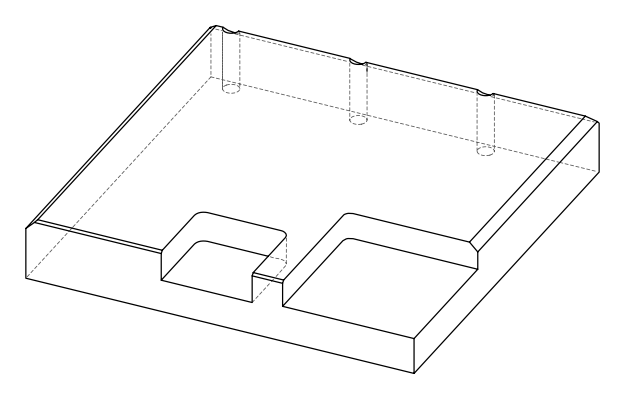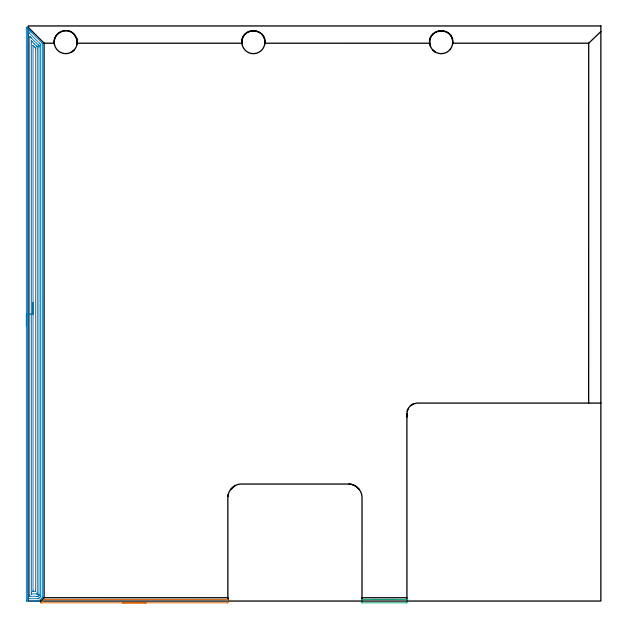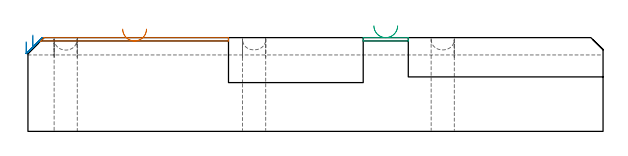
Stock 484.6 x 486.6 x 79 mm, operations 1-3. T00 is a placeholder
(PLAN: 10 operations, 2 tool changes, 133 min)
(1 AREA_MILL | FG_CHAMFER_SURFACE | UGT0205_001 | 1.42 min | 635 mm3)
(2 AREA_MILL_1 | FG_CHAMFER_SURFACE_1 | UGT0205_001 | 19.43 min | 44349 mm3)
(3 AREA_MILL_2 | FG_CHAMFER_SURFACE_2 | UGT0205_001 | 0.46 min | 663 mm3)
(4 AREA_MILL_3 | FG_CHAMFER_SURFACE_3 | UGT0205_001 | 21.96 min | 50270 mm3)
(5 AREA_MILL_4 | FG_CHAMFER_SURFACE_4 | UGT0205_001 | 10.15 min | 16596 mm3)
(6 MILL_CORNER_NOTCH_RECTANGULAR | CORNER_NOTCH_RECTANGULAR | NXT0201_012 | Follow Part, ap 4, ae 75% | 49.55 min | 908916 mm3)
(7 MILL_SLOT | SLOT_PARTIAL_RECTANGULAR | NXT0201_012 | Follow Part, ap 4, ae 75% | 29.06 min | 423829 mm3)
(8 INDEXABLE_INSERT_DRILL_THROUGH_HOLE_FROM_SOLID | STEP1HOLE | NXT0302_010 | 0.33 min | 22720 mm3)
(9 INDEXABLE_INSERT_DRILL_THROUGH_HOLE_FROM_SOLID_1 | STEP1HOLE_1 | NXT0302_010 | 0.33 min | 22754 mm3)
(10 INDEXABLE_INSERT_DRILL_THROUGH_HOLE_FROM_SOLID_2 | STEP1HOLE_2 | NXT0302_010 | 0.33 min | 22789 mm3)
(TOOL UGT0205_001 | Chamfer Mill 20 x 3 x 45 deg. | D20 FL50 Z2)
(TOOL NXT0201_012 | ENDMILL 16mm [2P460-1600-NA 1630] | D16 FL38 Z6)
(TOOL NXT0302_010 | Index. Insert Drill 19.5mm [880-D1950L25-05] | D19.5 PA176 FL98 Z2)
(OP 1 AREA_MILL)
G17 G21 G94 G90
T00 M6
G54
G17 G0 G90 X99.85 Y-1.5 S1061 M3
G43 Z89. H0
Z86.2
G94 G1 X99.812 Z85.328 F250.
X99.698 Z84.464
X99.509 Z83.612
X99.247 Z82.78
X98.913 Z81.974
X98.51 Z81.2
X98.042 Z80.464
X97.511 Z79.772
X96.921 Z79.129
X96.278 Z78.54
X95.586 Z78.008
X94.85 Z77.54
X94.076 Z77.137
X93.27 Z76.803
X92.438 Z76.541
X91.587 Z76.352
X90.722 Z76.238
X89.85 Z76.2
X10.861
X10.825 Y-1.499 Z76.201
X10.716 Y-1.491 Z76.206
X10.773 Y-1.429 Z76.269
X10.861 Y-1.339 Z76.359
X10.952 Y-1.247 Z76.451
X11.905 Y-0.295 Z77.405
X13.428 Y1.229 Z78.927
X13.442 Y1.242 Z78.939
X13.505 Y1.301 Z78.981
X13.984 Y1.3 Z79.
X168.84
X168.991 Y1.297 Z78.988
X168.993 Y1.275 Z78.967
X169. Y0.93 Z78.63
Y0.537 Z78.236
Y-0.1 Z77.595
Y-1.304 Z76.393
X168.998 Y-1.491 Z76.205
X168.581 Y-1.5 Z76.2
X89.85
X88.979 Z76.238
X88.114 Z76.352
X87.262 Z76.541
X86.43 Z76.803
X85.624 Z77.137
X84.85 Z77.54
X84.114 Z78.008
X83.422 Z78.54
X82.779 Z79.129
X82.19 Z79.772
X81.659 Z80.464
X81.19 Z81.2
X80.787 Z81.974
X80.453 Z82.78
X80.191 Z83.612
X80.002 Z84.464
X79.888 Z85.328
X79.85 Z86.2
G0 Z89.
M5
M2
(OP 2 AREA_MILL_1)
G17 G21 G94 G90
T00 M6
G54
G17 G0 G90 X-1.5 Y232.75 S1061 M3
G43 Z89. H0
Z75.5
G94 G1 Y232.788 Z74.628 F250.
Y232.902 Z73.764
Y233.091 Z72.912
Y233.353 Z72.08
Y233.687 Z71.274
Y234.09 Z70.5
Y234.558 Z69.764
Y235.089 Z69.072
Y235.679 Z68.429
Y236.322 Z67.84
Y237.014 Z67.309
Y237.75 Z66.84
Y238.524 Z66.437
Y239.33 Z66.103
Y240.162 Z65.841
Y241.013 Z65.652
Y241.878 Z65.538
Y242.75 Z65.5
Y485.24
X-1.495 Y485.476 Z65.503
X-1.493 Y485.482 Z65.505
X-1.475 Y485.476 Z65.523
X-1.426 Y485.427 Z65.573
X-1.205 Y485.205 Z65.795
X-0.963 Y484.965 Z66.033
X-0.88 Y484.88 Z66.119
X-0.751 Y484.751 Z66.248
X-0.667 Y484.669 Z66.329
X-0.582 Y484.582 Z66.417
X-0.457 Y484.457 Z66.542
X-0.371 Y484.373 Z66.625
X-0.284 Y484.284 Z66.715
X-0.163 Y484.163 Z66.836
X-0.075 Y484.077 Z66.921
X0.014 Y483.987 Z67.013
X0.131 Y483.869 Z67.13
X0.22 Y483.781 Z67.217
X0.311 Y483.689 Z67.311
X0.425 Y483.576 Z67.424
X0.516 Y483.485 Z67.512
X0.609 Y483.391 Z67.609
X0.719 Y483.282 Z67.718
X0.812 Y483.19 Z67.808
X0.907 Y483.093 Z67.906
X1.012 Y482.988 Z68.012
X1.108 Y482.894 Z68.104
X1.205 Y482.795 Z68.204
X1.306 Y482.694 Z68.306
X1.404 Y482.598 Z68.4
X1.503 Y482.497 Z68.502
X1.6 Y482.4 Z68.6
X1.7 Y482.302 Z68.696
X1.8 Y482.2 Z68.8
X1.894 Y482.106 Z68.894
X1.996 Y482.006 Z68.992
X2.098 Y481.902 Z69.098
X2.188 Y481.812 Z69.188
X2.291 Y481.71 Z69.287
X2.396 Y481.604 Z69.396
X2.482 Y481.518 Z69.482
X2.587 Y481.414 Z69.583
X2.694 Y481.306 Z69.694
X2.776 Y481.224 Z69.776
X2.883 Y481.119 Z69.879
X11.463 Y472.538 Z78.46
X11.916 Y472.084 Z78.915
X12.001 Y471.995 Z78.981
X12. Y471.478 Z79.
Y3.3
X12.002 Y2.805 Z78.98
X11.919 Y2.718 Z78.917
X11.167 Y1.967 Z78.167
X10.871 Y1.669 Z77.866
X10.267 Y1.066 Z77.266
X9.984 Y0.781 Z76.979
X9.505 Y0.304 Z76.504
X9.374 Y0.173 Z76.372
X9.244 Y0.047 Z76.242
X9.204 Y0.01 Z76.202
X8.9 Y0. Z75.9
X8.6 Z75.6
X7.913 Z74.908
X6.682 Z73.678
X6.138 Z73.132
X5.522 Z72.517
X-1.235 Y0.001 Z65.762
X-1.492 Y0.01 Z65.506
X-1.499 Y0.266 Z65.499
Y0.288
X-1.5 Y242.75 Z65.5
X-0.086 Z66.914
X-0.085 Y481.316 Z66.915
X-0.075 Y481.613 Z66.925
X0.241 Y481.306 Z67.241
X0.812 Y480.738 Z67.812
X1.138 Y480.413 Z68.138
X9.688 Y471.862 Z76.688
X10.07 Y471.478 Z77.07
X10.575 Y470.963 Z77.575
X10.585 Y470.585 Z77.585
X10.586 Y470.574 Z77.586
X10.585 Y4.184 Z77.585
X10.575 Y3.837 Z77.575
X10.311 Y3.566 Z77.311
X10.05 Y3.3 Z77.05
X9.157 Y2.407 Z76.157
X8.976 Y2.23 Z75.976
X8.8 Y2.061 Z75.8
X8.738 Y2.01 Z75.738
X8.679 Y2.006 Z75.679
X8.558 Y2.002 Z75.558
X8.316 Y2. Z75.316
X0.812 Y2.001 Z67.812
X0.326 Y2.002 Z67.326
X-0.075 Y2.01 Z66.925
X-0.085 Y2.407 Z66.915
X-0.086 Y2.417 Z66.914
Y242.75
X1.328 Z68.328
X1.329 Y476.839 Z68.329
X1.33 Y477.211 Z68.33
X1.334 Y477.732 Z68.334
X1.335 Y477.749 Z68.335
X1.361 Y477.732 Z68.361
X1.7 Y477.399 Z68.7
X2.262 Y476.839 Z69.262
X2.587 Y476.514 Z69.587
X8.516 Y470.585 Z75.516
X8.8 Y470.296 Z75.8
X9.1 Y469.989 Z76.1
X9.165 Y469.911 Z76.165
X9.168 Y469.815 Z76.168
X9.169 Y469.691 Z76.169
X9.171 Y469.318 Z76.171
X9.172 Y468.798 Z76.172
X9.171 Y5.981 Z76.171
Y5.608
X9.167 Y5.087 Z76.167
X9.164 Y4.902 Z76.164
X9.155 Y4.866 Z76.155
X9.133 Y4.839 Z76.133
X9.091 Y4.794 Z76.091
X8.8 Y4.5 Z75.8
X8.647 Y4.347 Z75.647
X8.491 Y4.194 Z75.491
X8.295 Y4.01 Z75.295
X8.102 Y4.003 Z75.102
X7.913 Y4.001 Z74.913
X7.217 Y4. Z74.217
X1.7 Y4.001 Z68.7
X1.507 Y4.003 Z68.507
X1.38 Y4.007 Z68.38
X1.338 Y4.01 Z68.338
X1.335 Y4.026 Z68.335
X1.332 Y4.069 Z68.332
X1.33 Y4.194 Z68.33
X1.329 Y4.567 Z68.329
X1.328 Y5.087 Z68.328
Y242.75
X2.743 Z69.743
X2.744 Y473.265 Z69.744
X2.748 Y473.867 Z69.748
X2.749 Y473.887 Z69.749
X2.777 Y473.862 Z69.777
X2.865 Y473.781 Z69.865
X3.038 Y473.612 Z70.038
X3.386 Y473.265 Z70.386
X5.173 Y471.478 Z72.173
X6.96 Y469.691 Z73.96
X7.025 Y469.626 Z74.025
X7.437 Y469.211 Z74.437
X7.643 Y469.001 Z74.643
X7.743 Y468.896 Z74.743
X7.75 Y468.798 Z74.75
X7.756 Y468.062 Z74.756
X7.757 Y467.904 Z74.757
Y6.874
X7.755 Y6.139 Z74.755
X7.752 Y6.033 Z74.752
X7.75 Y6.01 Z74.75
X7.73 Y6.007 Z74.73
X7.676 Y6.004 Z74.676
X7.459 Y6.001 Z74.459
X3.035 Z70.035
X2.824 Y6.003 Z69.824
X2.772 Y6.007 Z69.772
X2.751 Y6.01 Z69.751
X2.749 Y6.024 Z69.749
X2.747 Y6.096 Z69.747
X2.743 Y6.717 Z69.743
Y6.874
Y242.75
X4.157 Z71.157
Y469.898
X4.158 Y469.967 Z71.158
X4.161 Y470.02 Z71.161
X4.162 Y470.025 Z71.162
X4.172 Y470.019 Z71.172
X4.214 Y469.982 Z71.214
X4.362 Y469.839 Z71.362
X4.511 Y469.691 Z71.511
X5.404 Y468.798 Z72.404
X6.138 Y468.061 Z73.138
X6.29 Y467.904 Z73.29
X6.336 Y467.847 Z73.336
X6.338 Y467.8 Z73.338
X6.341 Y467.699 Z73.341
X6.343 Y467.011 Z73.343
Y466.804
Y8.454
X6.341 Y8.247 Z73.341
X6.339 Y8.11 Z73.339
X6.336 Y8.01 Z73.336
X6.301 Y8.008 Z73.301
X6.138 Y8.003 Z73.138
X5.906 Y8. Z72.906
X4.269 Y8.001 Z71.269
X4.211 Y8.003 Z71.211
X4.179 Y8.006 Z71.179
X4.168 Y8.009 Z71.168
X4.164 Y8.041 Z71.164
X4.159 Y8.454 Z71.159
X4.157 Y8.661 Z71.157
Y242.75
Y243.621 Z71.195
Y244.486 Z71.309
Y245.338 Z71.498
Y246.17 Z71.76
Y246.976 Z72.094
Y247.75 Z72.497
Y248.486 Z72.965
Y249.178 Z73.496
Y249.821 Z74.086
Y250.41 Z74.729
Y250.941 Z75.421
Y251.41 Z76.157
Y251.813 Z76.931
Y252.147 Z77.737
Y252.409 Z78.569
Y252.598 Z79.42
Y252.712 Z80.285
Y252.75 Z81.157
G0 Z89.
M5
M2
(OP 3 AREA_MILL_2)
G17 G21 G94 G90
T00 M6
G54
G17 G0 G90 X291.5 Y1.3 S1061 M3
G43 Z89. H0
G94 G1 X291.538 Z88.128 F250.
X291.652 Z87.263
X291.841 Z86.412
X292.103 Z85.58
X292.437 Z84.774
X292.84 Z84.
X293.308 Z83.264
X293.84 Z82.572
X294.429 Z81.929
X295.072 Z81.339
X295.764 Z80.808
X296.5 Z80.34
X297.274 Z79.937
X298.08 Z79.603
X298.912 Z79.341
X299.764 Z79.152
X300.628 Z79.038
X301.5 Z79.
X320.475
X320.49 Y1.294 Z78.993
X320.5 Y1.241 Z78.94
Y-1.492 Z76.207
X320.475 Y-1.5 Z76.2
X282.503 Y-1.499
X282.5 Y-1.498 Z76.201
Y1.241 Z78.94
X282.51 Y1.294 Z78.993
X282.525 Y1.3 Z79.
X301.5
X302.372 Z79.038
X303.236 Z79.152
X304.088 Z79.341
X304.92 Z79.603
X305.726 Z79.937
X306.5 Z80.34
X307.236 Z80.808
X307.928 Z81.339
X308.571 Z81.929
X309.16 Z82.572
X309.692 Z83.264
X310.16 Z84.
X310.563 Z84.774
X310.897 Z85.58
X311.159 Z86.412
X311.348 Z87.263
X311.462 Z88.128
X311.5 Z89.
M5
M2
